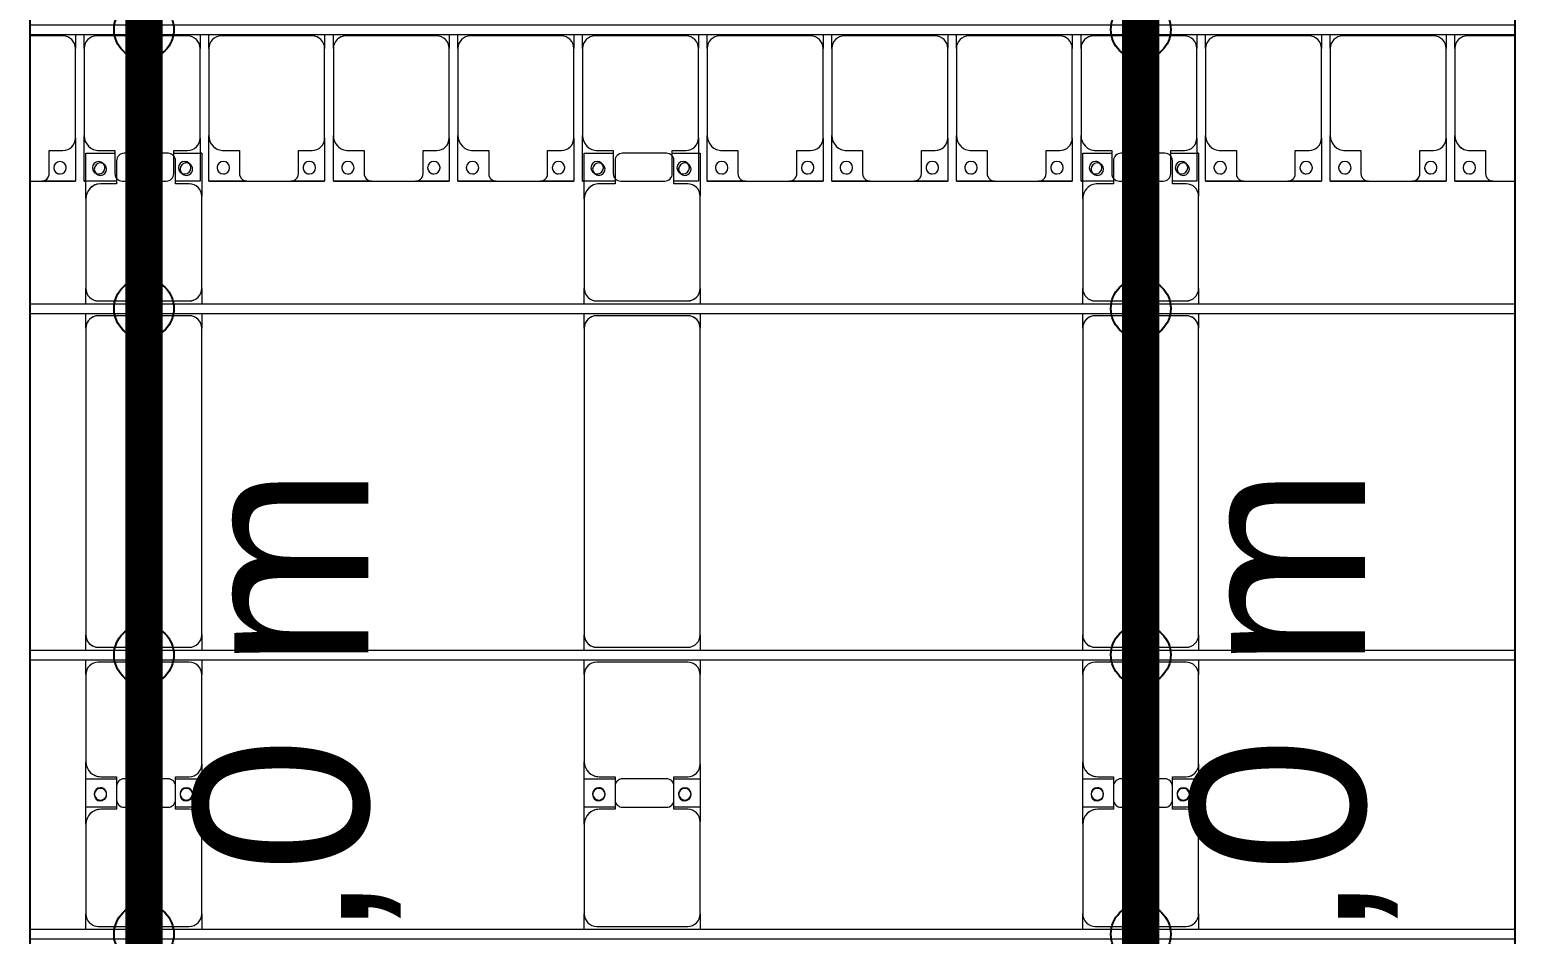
# Model space of a CAD drawing. Header units: millimetres. Extents: x -496478 to -186190, y -204059 to -87354.
# Drawn here: x -471192 to -465231, y -131054 to -127424 of the extents above; entities that cross this region are included whole.
import ezdxf

# ---------------------------------------------------------------- set-up
doc = ezdxf.new("R2010")
doc.units = ezdxf.units.MM
for name, color, linetype, lineweight in [('A-DETL-MBND', 5, 'Continuous', 9), ('A-GENM', 13, 'Continuous', 9), ('S-BEAM', 12, 'Continuous', 9)]:
    doc.layers.add(name, color=color, linetype=linetype, lineweight=lineweight)
doc.layers.add('GC-GHI CHU', color=2, linetype='Continuous')
doc.layers.add('GC-HOP 40x60 GIA CUONG', color=1, linetype='Continuous')
doc.styles.add('GC_VN', font='arial.ttf')

# ---------------------------------------------------------------- blocks, each defined once
blk = doc.blocks.new('Dầm C52 - Dầm C52-24978-BỐ TRÍ KHUNG KẾT CẤU BÈ PIN 01')
at = {"layer": 'S-BEAM', "color": 1}
for p, q in [((75389.1, 20), (81349.1, 20)), ((81349.1, -20), (75389.1, -20))]:
    blk.add_line(p, q, dxfattribs=at)
blk = doc.blocks.new('Dai phao do pin - DẢI PHAO ĐỠ PIN-V108-BỐ TRÍ KHUNG KẾT CẤU BÈ PIN 01')
at = {"layer": 'A-DETL-MBND', "color": 8}
for p, q in [((65968, 241.6), (66029.7, 241.6)), ((66389.7, 241.6), (66029.7, 241.6)), ((66389.7, 241.6), (66572.2, 241.6)), ((66457.8, 241.6), (66640.3, 241.6)), ((66457.8, 118.2), (66457.8, 241.6)), ((66572.2, 241.6), (66572.2, 118.2)), ((66990.3, 241.6), (66640.3, 241.6)), ((66990.3, 241.6), (67048, 241.6)), ((67088, 241.6), (67149.7, 241.6)), ((68380.3, 241.6), (67149.7, 241.6)), ((68380.3, 241.6), (68438, 241.6)), ((68478, 241.6), (68539.7, 241.6)), ((68899.7, 241.6), (68539.7, 241.6)), ((68899.7, 241.6), (69082.2, 241.6)), ((69082.2, 241.6), (69082.2, 125.1)), ((65979.7, 191.6), (65979.7, -173.4)), ((66449.7, 118.2), (66449.7, 181.6)), ((66580.3, 181.6), (66580.3, 118.2)), ((67040.3, -173.4), (67040.3, 191.6)), ((67099.7, 191.6), (67099.7, -173.4)), ((68430.3, -173.4), (68430.3, 191.6)), ((68489.7, 191.6), (68489.7, -173.4)), ((68959.7, 118.2), (68959.7, 181.6)), ((66542.2, 118.2), (66449.7, 118.2)), ((66457.8, 88.2), (66457.8, -88.2)), ((66580.3, 118.2), (66487.8, 118.2)), ((66572.2, -88.2), (66572.2, 88.2)), ((69052.2, 118.2), (68959.7, 118.2)), ((69082.2, -88.2), (69082.2, 88.2)), ((66449.7, -173.4), (66449.7, -118.2)), ((66449.7, -118.2), (66542.2, -118.2)), ((66457.8, -223.4), (66457.8, -118.2)), ((66487.8, -118.2), (66580.3, -118.2)), ((66572.2, -118.2), (66572.2, -223.4)), ((66580.3, -118.2), (66580.3, -173.4)), ((68959.7, -173.4), (68959.7, -118.2)), ((68959.7, -118.2), (69052.2, -118.2)), ((69082.2, -111.4), (69082.2, -223.4)), ((66029.7, -223.4), (65968, -223.4)), ((66029.7, -223.4), (66399.7, -223.4)), ((66572.2, -223.4), (66399.7, -223.4)), ((66630.3, -223.4), (66457.8, -223.4)), ((66630.3, -223.4), (66990.3, -223.4)), ((67048, -223.4), (66990.3, -223.4)), ((67149.7, -223.4), (67088, -223.4)), ((67149.7, -223.4), (68380.3, -223.4)), ((68438, -223.4), (68380.3, -223.4)), ((68539.7, -223.4), (68478, -223.4)), ((68539.7, -223.4), (68909.7, -223.4)), ((69082.2, -223.4), (68909.7, -223.4)), ((69082.2, -223.4), (69082.2, -215.4))]:
    blk.add_line(p, q, dxfattribs=at)
for centre, radius, start, end in [((66029.7, 191.6), 50, 90, 180), ((66389.7, 181.6), 60, 0, 90), ((66640.3, 181.6), 60, 90, 180), ((66990.3, 191.6), 50, 0, 90), ((67149.7, 191.6), 50, 90, 180), ((67149.7, 191.6), 50, 105, 180), ((68380.3, 191.6), 50, 0, 90), ((68380.3, 191.6), 50, 15, 90), ((68539.7, 191.6), 50, 90, 180), ((68899.7, 181.6), 60, 45, 90), ((66029.7, 191.6), 50, 135, 180), ((66389.7, 181.6), 60, 0, 45), ((66508.6, 183.2), 25, 0, 180), ((66508.6, 183.2), 25, 180, 0), ((66511.4, 183.2), 25, 0, 180), ((66511.4, 183.2), 25, 180, 0), ((66511.4, 183.2), 25, 180, 195), ((66640.3, 181.6), 60, 135, 180), ((66990.3, 191.6), 50, 0, 45), ((68539.7, 191.6), 50, 135, 180), ((68899.7, 181.6), 60, 0, 44.99134), ((68899.7, 181.6), 60, 0, 44.99134), ((69018.6, 183.2), 25, 0, 180), ((69018.6, 183.2), 25, 180, 360), ((66487.8, 88.2), 30, 90, 180), ((66542.2, 88.2), 30, 360, 90), ((69052.2, 88.2), 30, 0, 90), ((66487.8, -88.2), 30, 180, 270), ((66542.2, -88.2), 30, 270, 360), ((69052.2, -88.2), 30, 270, 0), ((69052.2, -88.2), 30, 285, 315), ((66029.7, -173.4), 50, 180, 270), ((66029.7, -173.4), 50, 180, 225), ((66399.7, -173.4), 50, 270, 0), ((66399.7, -173.4), 50, 315, 0), ((66508.6, -161.8), 25, 0, 180), ((66508.6, -161.8), 25, 180, 0), ((66511.4, -161.8), 25, 0, 180), ((66511.4, -161.8), 25, 120, 180), ((66511.4, -161.8), 25, 180, 360), ((66511.4, -161.8), 25, 75, 105), ((66508.6, -161.8), 25, 75, 90), ((66508.6, -161.8), 25, 30, 45), ((66508.6, -161.8), 25, 0, 15), ((66630.3, -173.4), 50, 180, 270), ((66630.3, -173.4), 50, 180, 225), ((66990.3, -173.4), 50, 270, 0), ((66990.3, -173.4), 50, 315, 360), ((67149.7, -173.4), 50, 180, 270), ((67149.7, -173.4), 50, 180, 270), ((68380.3, -173.4), 50, 270, 0), ((68380.3, -173.4), 50, 285, 0), ((68539.7, -173.4), 50, 180, 270), ((68539.7, -173.4), 50, 180, 225), ((68909.7, -173.4), 50, 270, 360), ((68909.7, -173.4), 50, 315, 360), ((69018.6, -161.8), 25, 0, 180), ((69018.6, -161.8), 25, 180, 0), ((69018.6, -161.8), 25, 60, 90), ((69018.6, -161.8), 25, 30, 45), ((69018.6, -161.8), 25, 0, 15)]:
    blk.add_arc(centre, radius, start, end, dxfattribs=at)
blk = doc.blocks.new('Dai phao do pin - DẢI PHAO ĐỠ PIN-V109-BỐ TRÍ KHUNG KẾT CẤU BÈ PIN 01')
at = {"layer": 'A-DETL-MBND', "color": 8}
for p, q in [((65968, 241.6), (66029.7, 241.6)), ((66389.7, 241.6), (66029.7, 241.6)), ((66389.7, 241.6), (66572.2, 241.6)), ((66457.8, 241.6), (66640.3, 241.6)), ((66457.8, 118.2), (66457.8, 241.6)), ((66572.2, 241.6), (66572.2, 118.2)), ((66990.3, 241.6), (66640.3, 241.6)), ((66990.3, 241.6), (67048, 241.6)), ((67088, 241.6), (67149.7, 241.6)), ((68380.3, 241.6), (67149.7, 241.6)), ((68380.3, 241.6), (68438, 241.6)), ((68478, 241.6), (68539.7, 241.6)), ((68899.7, 241.6), (68539.7, 241.6)), ((68899.7, 241.6), (69082.2, 241.6)), ((69082.2, 241.6), (69082.2, 125.1)), ((65979.7, 191.6), (65979.7, -173.4)), ((66449.7, 118.2), (66449.7, 181.6)), ((66580.3, 181.6), (66580.3, 118.2)), ((67040.3, -173.4), (67040.3, 191.6)), ((67099.7, 191.6), (67099.7, -173.4)), ((68430.3, -173.4), (68430.3, 191.6)), ((68489.7, 191.6), (68489.7, -173.4)), ((68959.7, 118.2), (68959.7, 181.6)), ((66542.2, 118.2), (66449.7, 118.2)), ((66457.8, 88.2), (66457.8, -88.2)), ((66580.3, 118.2), (66487.8, 118.2)), ((66572.2, -88.2), (66572.2, 88.2)), ((69052.2, 118.2), (68959.7, 118.2)), ((69082.2, -88.2), (69082.2, 88.2)), ((66449.7, -173.4), (66449.7, -118.2)), ((66449.7, -118.2), (66542.2, -118.2)), ((66457.8, -223.4), (66457.8, -118.2)), ((66487.8, -118.2), (66580.3, -118.2)), ((66572.2, -118.2), (66572.2, -223.4)), ((66580.3, -118.2), (66580.3, -173.4)), ((68959.7, -173.4), (68959.7, -118.2)), ((68959.7, -118.2), (69052.2, -118.2)), ((69082.2, -111.4), (69082.2, -223.4)), ((66029.7, -223.4), (65968, -223.4)), ((66029.7, -223.4), (66399.7, -223.4)), ((66572.2, -223.4), (66399.7, -223.4)), ((66630.3, -223.4), (66457.8, -223.4)), ((66630.3, -223.4), (66990.3, -223.4)), ((67048, -223.4), (66990.3, -223.4)), ((67149.7, -223.4), (67088, -223.4)), ((67149.7, -223.4), (68380.3, -223.4)), ((68438, -223.4), (68380.3, -223.4)), ((68539.7, -223.4), (68478, -223.4)), ((68539.7, -223.4), (68909.7, -223.4)), ((69082.2, -223.4), (68909.7, -223.4))]:
    blk.add_line(p, q, dxfattribs=at)
for centre, radius, start, end in [((66029.7, 191.6), 50, 90, 180), ((66389.7, 181.6), 60, 0, 90), ((66640.3, 181.6), 60, 90, 180), ((66990.3, 191.6), 50, 0, 90), ((67149.7, 191.6), 50, 90, 180), ((67149.7, 191.6), 50, 105, 180), ((68380.3, 191.6), 50, 0, 90), ((68380.3, 191.6), 50, 15, 90), ((68539.7, 191.6), 50, 90, 180), ((68899.7, 181.6), 60, 0, 90), ((66029.7, 191.6), 50, 135, 180), ((66389.7, 181.6), 60, 0, 45), ((66508.6, 183.2), 25, 0, 180), ((66508.6, 183.2), 25, 180, 0), ((66511.4, 183.2), 25, 0, 180), ((66511.4, 183.2), 25, 180, 0), ((66511.4, 183.2), 25, 180, 195), ((66640.3, 181.6), 60, 135, 180), ((66990.3, 191.6), 50, 0, 45), ((68539.7, 191.6), 50, 135, 180), ((68899.7, 181.6), 60, 0, 44.94969), ((69018.6, 183.2), 25, 0, 180), ((69018.6, 183.2), 25, 180, 360), ((66487.8, 88.2), 30, 90, 180), ((66542.2, 88.2), 30, 360, 90), ((69052.2, 88.2), 30, 0, 90), ((66487.8, -88.2), 30, 180, 270), ((66542.2, -88.2), 30, 270, 360), ((69052.2, -88.2), 30, 270, 0), ((69052.2, -88.2), 30, 285, 315), ((66029.7, -173.4), 50, 180, 270), ((66029.7, -173.4), 50, 180, 225), ((66399.7, -173.4), 50, 270, 0), ((66399.7, -173.4), 50, 315, 0), ((66508.6, -161.8), 25, 0, 180), ((66508.6, -161.8), 25, 180, 0), ((66511.4, -161.8), 25, 0, 180), ((66511.4, -161.8), 25, 120, 180), ((66511.4, -161.8), 25, 180, 360), ((66511.4, -161.8), 25, 75, 105), ((66508.6, -161.8), 25, 75, 90), ((66508.6, -161.8), 25, 30, 45), ((66508.6, -161.8), 25, 0, 15), ((66630.3, -173.4), 50, 180, 270), ((66630.3, -173.4), 50, 180, 225), ((66990.3, -173.4), 50, 270, 0), ((66990.3, -173.4), 50, 315, 360), ((67149.7, -173.4), 50, 180, 270), ((67149.7, -173.4), 50, 180, 270), ((68380.3, -173.4), 50, 270, 0), ((68380.3, -173.4), 50, 285, 0), ((68539.7, -173.4), 50, 180, 270), ((68539.7, -173.4), 50, 180, 225), ((68909.7, -173.4), 50, 270, 360), ((68909.7, -173.4), 50, 315, 360), ((69018.6, -161.8), 25, 0, 180), ((69018.6, -161.8), 25, 180, 0), ((69018.6, -161.8), 25, 60, 90), ((69018.6, -161.8), 25, 30, 45), ((69018.6, -161.8), 25, 0, 15)]:
    blk.add_arc(centre, radius, start, end, dxfattribs=at)
blk = doc.blocks.new('Dai phao do pin - DẢI PHAO ĐỠ PIN-V110-BỐ TRÍ KHUNG KẾT CẤU BÈ PIN 01')
at = {"layer": 'A-DETL-MBND', "color": 8}
for p, q in [((65968, 241.6), (66029.7, 241.6)), ((66389.7, 241.6), (66029.7, 241.6)), ((66389.7, 241.6), (66572.2, 241.6)), ((66457.8, 241.6), (66640.3, 241.6)), ((66457.8, 118.2), (66457.8, 241.6)), ((66572.2, 241.6), (66572.2, 118.2)), ((66990.3, 241.6), (66640.3, 241.6)), ((66990.3, 241.6), (67048, 241.6)), ((67088, 241.6), (67149.7, 241.6)), ((68380.3, 241.6), (67149.7, 241.6)), ((68380.3, 241.6), (68438, 241.6)), ((68478, 241.6), (68539.7, 241.6)), ((68899.7, 241.6), (68539.7, 241.6)), ((68899.7, 241.6), (69082.2, 241.6)), ((69082.2, 241.6), (69082.2, 125.1)), ((65979.7, 191.6), (65979.7, -173.4)), ((66449.7, 118.2), (66449.7, 181.6)), ((66580.3, 181.6), (66580.3, 118.2)), ((67040.3, -173.4), (67040.3, 191.6)), ((67099.7, 191.6), (67099.7, -173.4)), ((68430.3, -173.4), (68430.3, 191.6)), ((68489.7, 191.6), (68489.7, -173.4)), ((68959.7, 118.2), (68959.7, 181.6)), ((66542.2, 118.2), (66449.7, 118.2)), ((66457.8, 88.2), (66457.8, -88.2)), ((66580.3, 118.2), (66487.8, 118.2)), ((66572.2, -88.2), (66572.2, 88.2)), ((69052.2, 118.2), (68959.7, 118.2)), ((69082.2, -88.2), (69082.2, 88.2)), ((66449.7, -173.4), (66449.7, -118.2)), ((66449.7, -118.2), (66542.2, -118.2)), ((66457.8, -223.4), (66457.8, -118.2)), ((66487.8, -118.2), (66580.3, -118.2)), ((66572.2, -118.2), (66572.2, -223.4)), ((66580.3, -118.2), (66580.3, -173.4)), ((68959.7, -173.4), (68959.7, -118.2)), ((68959.7, -118.2), (69052.2, -118.2)), ((69082.2, -111.4), (69082.2, -223.4)), ((66029.7, -223.4), (65968, -223.4)), ((66029.7, -223.4), (66399.7, -223.4)), ((66572.2, -223.4), (66399.7, -223.4)), ((66630.3, -223.4), (66457.8, -223.4)), ((66630.3, -223.4), (66990.3, -223.4)), ((67048, -223.4), (66990.3, -223.4)), ((67149.7, -223.4), (67088, -223.4)), ((67149.7, -223.4), (68380.3, -223.4)), ((68438, -223.4), (68380.3, -223.4)), ((68539.7, -223.4), (68478, -223.4)), ((68539.7, -223.4), (68909.7, -223.4)), ((69082.2, -223.4), (68909.7, -223.4)), ((69082.2, -223.4), (69082.2, -215.4))]:
    blk.add_line(p, q, dxfattribs=at)
for centre, radius, start, end in [((66029.7, 191.6), 50, 90, 180), ((66389.7, 181.6), 60, 0, 90), ((66640.3, 181.6), 60, 90, 180), ((66990.3, 191.6), 50, 0, 90), ((67149.7, 191.6), 50, 90, 180), ((67149.7, 191.6), 50, 105, 180), ((68380.3, 191.6), 50, 0, 90), ((68380.3, 191.6), 50, 15, 90), ((68539.7, 191.6), 50, 90, 180), ((68899.7, 181.6), 60, 0, 90), ((66029.7, 191.6), 50, 135, 180), ((66389.7, 181.6), 60, 0, 45), ((66508.6, 183.2), 25, 0, 180), ((66508.6, 183.2), 25, 180, 0), ((66511.4, 183.2), 25, 0, 180), ((66511.4, 183.2), 25, 180, 0), ((66511.4, 183.2), 25, 180, 195), ((66640.3, 181.6), 60, 135, 180), ((66990.3, 191.6), 50, 0, 45), ((68539.7, 191.6), 50, 135, 180), ((68899.7, 181.6), 60, 5.35138, 44.90803), ((69018.6, 183.2), 25, 0, 180), ((69018.6, 183.2), 25, 180, 360), ((66487.8, 88.2), 30, 90, 180), ((66542.2, 88.2), 30, 360, 90), ((69052.2, 88.2), 30, 0, 90), ((66487.8, -88.2), 30, 180, 270), ((66542.2, -88.2), 30, 270, 360), ((69052.2, -88.2), 30, 270, 0), ((69052.2, -88.2), 30, 285, 315), ((66029.7, -173.4), 50, 180, 270), ((66029.7, -173.4), 50, 180, 225), ((66399.7, -173.4), 50, 270, 0), ((66399.7, -173.4), 50, 315, 0), ((66508.6, -161.8), 25, 0, 180), ((66508.6, -161.8), 25, 180, 0), ((66511.4, -161.8), 25, 0, 180), ((66511.4, -161.8), 25, 120, 180), ((66511.4, -161.8), 25, 180, 360), ((66511.4, -161.8), 25, 75, 105), ((66508.6, -161.8), 25, 75, 90), ((66508.6, -161.8), 25, 30, 45), ((66508.6, -161.8), 25, 0, 15), ((66630.3, -173.4), 50, 180, 270), ((66630.3, -173.4), 50, 180, 225), ((66990.3, -173.4), 50, 270, 0), ((66990.3, -173.4), 50, 315, 360), ((67149.7, -173.4), 50, 180, 270), ((67149.7, -173.4), 50, 180, 270), ((68380.3, -173.4), 50, 270, 0), ((68380.3, -173.4), 50, 304.4781, 0), ((68539.7, -173.4), 50, 180, 270), ((68539.7, -173.4), 50, 180, 225), ((68909.7, -173.4), 50, 270, 360), ((68909.7, -173.4), 50, 315, 360), ((69018.6, -161.8), 25, 0, 180), ((69018.6, -161.8), 25, 180, 0), ((69018.6, -161.8), 25, 60, 90), ((69018.6, -161.8), 25, 30, 45), ((69018.6, -161.8), 25, 0, 15), ((68380.3, -173.4), 50, 285, 300)]:
    blk.add_arc(centre, radius, start, end, dxfattribs=at)
blk = doc.blocks.new('Dải phao đi lại kèm đỡ invester - DẢI PHAO ĐI LẠI-24499-BỐ TRÍ KHUNG KẾT CẤU BÈ PIN 01')
at = {"layer": 'A-DETL-MBND', "color": 8}
for p, q in [((17673.4, -729.7), (17540, -729.7)), ((17723.4, -724.7), (17723.4, -779.7)), ((17758.4, -779.7), (17758.4, -724.7)), ((18173.4, -729.7), (17808.4, -729.7)), ((18223.4, -724.7), (18223.4, -779.7)), ((18258.4, -779.7), (18258.4, -724.7)), ((18673.4, -729.7), (18308.4, -729.7)), ((18723.4, -724.7), (18723.4, -779.7)), ((18758.4, -779.7), (18758.4, -724.7)), ((19173.4, -729.7), (18808.4, -729.7)), ((19223.4, -724.7), (19223.4, -779.7)), ((19258.4, -779.7), (19258.4, -724.7)), ((19673.4, -729.7), (19308.4, -729.7)), ((19723.4, -724.7), (19723.4, -779.7)), ((19758.4, -779.7), (19758.4, -724.7)), ((20173.4, -729.7), (19808.4, -729.7)), ((20223.4, -724.7), (20223.4, -779.7)), ((20258.4, -779.7), (20258.4, -724.7)), ((20673.4, -729.7), (20308.4, -729.7)), ((20723.4, -724.7), (20723.4, -779.7)), ((20758.4, -779.7), (20758.4, -724.7)), ((21173.4, -729.7), (20808.4, -729.7)), ((21223.4, -724.7), (21223.4, -779.7)), ((21258.4, -779.7), (21258.4, -724.7)), ((21673.4, -729.7), (21308.4, -729.7)), ((21723.4, -724.7), (21723.4, -779.7)), ((21758.4, -779.7), (21758.4, -724.7)), ((22173.4, -729.7), (21808.4, -729.7)), ((22223.4, -724.7), (22223.4, -779.7)), ((22258.4, -779.7), (22258.4, -724.7)), ((22673.4, -729.7), (22308.4, -729.7)), ((22723.4, -724.7), (22723.4, -779.7)), ((22758.4, -779.7), (22758.4, -724.7)), ((23173.4, -729.7), (22808.4, -729.7)), ((23223.4, -724.7), (23223.4, -779.7)), ((23258.4, -779.7), (23258.4, -724.7)), ((23500, -729.7), (23308.4, -729.7)), ((17723.4, -1139.7), (17723.4, -779.7)), ((17758.4, -779.7), (17758.4, -1129.7)), ((18223.4, -1139.7), (18223.4, -779.7)), ((18258.4, -779.7), (18258.4, -1129.7)), ((18723.4, -1139.7), (18723.4, -779.7)), ((18758.4, -779.7), (18758.4, -1129.7)), ((19223.4, -1139.7), (19223.4, -779.7)), ((19258.4, -779.7), (19258.4, -1129.7)), ((19723.4, -1139.7), (19723.4, -779.7)), ((19758.4, -779.7), (19758.4, -1129.7)), ((20223.4, -1139.7), (20223.4, -779.7)), ((20258.4, -779.7), (20258.4, -1129.7)), ((20723.4, -1139.7), (20723.4, -779.7)), ((20758.4, -779.7), (20758.4, -1129.7)), ((21223.4, -1139.7), (21223.4, -779.7)), ((21258.4, -779.7), (21258.4, -1129.7)), ((21723.4, -1139.7), (21723.4, -779.7)), ((21758.4, -779.7), (21758.4, -1129.7)), ((22223.4, -1139.7), (22223.4, -779.7)), ((22258.4, -779.7), (22258.4, -1129.7)), ((22723.4, -1139.7), (22723.4, -779.7)), ((22758.4, -779.7), (22758.4, -1129.7)), ((23223.4, -1139.7), (23223.4, -779.7)), ((23258.4, -779.7), (23258.4, -1129.7)), ((17758.4, -1312.2), (17758.4, -1129.7)), ((18258.4, -1312.2), (18258.4, -1129.7)), ((18758.4, -1312.2), (18758.4, -1129.7)), ((19258.4, -1312.2), (19258.4, -1129.7)), ((19758.4, -1312.2), (19758.4, -1129.7)), ((20258.4, -1312.2), (20258.4, -1129.7)), ((20758.4, -1312.2), (20758.4, -1129.7)), ((21258.4, -1312.2), (21258.4, -1129.7)), ((21758.4, -1312.2), (21758.4, -1129.7)), ((22258.4, -1312.2), (22258.4, -1129.7)), ((22758.4, -1312.2), (22758.4, -1129.7)), ((23258.4, -1312.2), (23258.4, -1129.7)), ((17618.2, -1282.2), (17618.2, -1189.7)), ((17618.2, -1189.7), (17673.4, -1189.7)), ((17723.4, -1139.7), (17723.4, -1312.2)), ((17818.4, -1189.7), (17881.8, -1189.7)), ((17881.8, -1189.7), (17881.8, -1282.2)), ((18118.2, -1282.2), (18118.2, -1189.7)), ((18118.2, -1189.7), (18173.4, -1189.7)), ((18223.4, -1139.7), (18223.4, -1312.2)), ((18318.4, -1189.7), (18381.8, -1189.7)), ((18381.8, -1189.7), (18381.8, -1282.2)), ((18618.2, -1282.2), (18618.2, -1189.7)), ((18618.2, -1189.7), (18673.4, -1189.7)), ((18723.4, -1139.7), (18723.4, -1312.2)), ((18818.4, -1189.7), (18881.8, -1189.7)), ((18881.8, -1189.7), (18881.8, -1282.2)), ((19118.2, -1282.2), (19118.2, -1189.7)), ((19118.2, -1189.7), (19173.4, -1189.7)), ((19223.4, -1139.7), (19223.4, -1312.2)), ((19318.4, -1189.7), (19381.8, -1189.7)), ((19381.8, -1189.7), (19381.8, -1282.2)), ((19618.2, -1282.2), (19618.2, -1189.7)), ((19618.2, -1189.7), (19673.4, -1189.7)), ((19723.4, -1139.7), (19723.4, -1312.2)), ((19818.4, -1189.7), (19881.8, -1189.7)), ((19881.8, -1189.7), (19881.8, -1282.2)), ((20118.2, -1282.2), (20118.2, -1189.7)), ((20118.2, -1189.7), (20173.4, -1189.7)), ((20223.4, -1139.7), (20223.4, -1312.2)), ((20318.4, -1189.7), (20381.8, -1189.7)), ((20381.8, -1189.7), (20381.8, -1282.2)), ((20618.2, -1282.2), (20618.2, -1189.7)), ((20618.2, -1189.7), (20673.4, -1189.7)), ((20723.4, -1139.7), (20723.4, -1312.2)), ((20818.4, -1189.7), (20881.8, -1189.7)), ((20881.8, -1189.7), (20881.8, -1282.2)), ((21118.2, -1282.2), (21118.2, -1189.7)), ((21118.2, -1189.7), (21173.4, -1189.7)), ((21223.4, -1139.7), (21223.4, -1312.2)), ((21318.4, -1189.7), (21381.8, -1189.7)), ((21381.8, -1189.7), (21381.8, -1282.2)), ((21618.2, -1282.2), (21618.2, -1189.7)), ((21618.2, -1189.7), (21673.4, -1189.7)), ((21723.4, -1139.7), (21723.4, -1312.2)), ((21818.4, -1189.7), (21881.8, -1189.7)), ((21881.8, -1189.7), (21881.8, -1282.2)), ((22118.2, -1282.2), (22118.2, -1189.7)), ((22118.2, -1189.7), (22173.4, -1189.7)), ((22223.4, -1139.7), (22223.4, -1312.2)), ((22318.4, -1189.7), (22381.8, -1189.7)), ((22381.8, -1189.7), (22381.8, -1282.2)), ((22618.2, -1282.2), (22618.2, -1189.7)), ((22618.2, -1189.7), (22673.4, -1189.7)), ((22723.4, -1139.7), (22723.4, -1312.2)), ((22818.4, -1189.7), (22881.8, -1189.7)), ((22881.8, -1189.7), (22881.8, -1282.2)), ((23118.2, -1282.2), (23118.2, -1189.7)), ((23118.2, -1189.7), (23173.4, -1189.7)), ((23223.4, -1139.7), (23223.4, -1312.2)), ((23318.4, -1189.7), (23381.8, -1189.7)), ((23381.8, -1189.7), (23381.8, -1282.2)), ((17540, -1312.2), (17588.2, -1312.2)), ((17723.4, -1312.2), (17588.2, -1312.2)), ((17588.2, -1312.2), (17723.4, -1312.2)), ((17888.6, -1312.2), (17758.4, -1312.2)), ((17758.4, -1312.2), (17766.6, -1312.2)), ((17911.8, -1312.2), (18088.2, -1312.2)), ((18223.4, -1312.2), (18125.1, -1312.2)), ((18411.8, -1312.2), (18258.4, -1312.2)), ((18258.4, -1312.2), (18411.8, -1312.2)), ((18411.8, -1312.2), (18588.2, -1312.2)), ((18723.4, -1312.2), (18588.2, -1312.2)), ((18588.2, -1312.2), (18723.4, -1312.2)), ((18911.8, -1312.2), (18758.4, -1312.2)), ((18758.4, -1312.2), (18911.8, -1312.2)), ((18911.8, -1312.2), (19088.2, -1312.2)), ((19223.4, -1312.2), (19088.2, -1312.2)), ((19088.2, -1312.2), (19223.4, -1312.2)), ((19411.8, -1312.2), (19258.4, -1312.2)), ((19258.4, -1312.2), (19411.8, -1312.2)), ((19411.8, -1312.2), (19588.2, -1312.2)), ((19723.4, -1312.2), (19588.2, -1312.2)), ((19588.2, -1312.2), (19723.4, -1312.2)), ((19888.6, -1312.2), (19758.4, -1312.2)), ((19758.4, -1312.2), (19766.6, -1312.2)), ((19911.8, -1312.2), (20088.2, -1312.2)), ((20223.4, -1312.2), (20125.1, -1312.2)), ((20411.8, -1312.2), (20258.4, -1312.2)), ((20258.4, -1312.2), (20411.8, -1312.2)), ((20411.8, -1312.2), (20588.2, -1312.2)), ((20723.4, -1312.2), (20588.2, -1312.2)), ((20588.2, -1312.2), (20723.4, -1312.2)), ((20911.8, -1312.2), (20758.4, -1312.2)), ((20758.4, -1312.2), (20911.8, -1312.2)), ((20911.8, -1312.2), (21088.2, -1312.2)), ((21223.4, -1312.2), (21088.2, -1312.2)), ((21088.2, -1312.2), (21223.4, -1312.2)), ((21411.8, -1312.2), (21258.4, -1312.2)), ((21258.4, -1312.2), (21411.8, -1312.2)), ((21411.8, -1312.2), (21588.2, -1312.2)), ((21723.4, -1312.2), (21588.2, -1312.2)), ((21588.2, -1312.2), (21723.4, -1312.2)), ((21888.6, -1312.2), (21758.4, -1312.2)), ((21758.4, -1312.2), (21766.6, -1312.2)), ((21911.8, -1312.2), (22088.2, -1312.2)), ((22223.4, -1312.2), (22125.1, -1312.2)), ((22411.8, -1312.2), (22258.4, -1312.2)), ((22258.4, -1312.2), (22411.8, -1312.2)), ((22411.8, -1312.2), (22588.2, -1312.2)), ((22723.4, -1312.2), (22588.2, -1312.2)), ((22588.2, -1312.2), (22723.4, -1312.2)), ((22911.8, -1312.2), (22758.4, -1312.2)), ((22758.4, -1312.2), (22911.8, -1312.2)), ((22911.8, -1312.2), (23088.2, -1312.2)), ((23223.4, -1312.2), (23088.2, -1312.2)), ((23088.2, -1312.2), (23223.4, -1312.2)), ((23411.8, -1312.2), (23258.4, -1312.2)), ((23258.4, -1312.2), (23411.8, -1312.2)), ((23411.8, -1312.2), (23500, -1312.2))]:
    blk.add_line(p, q, dxfattribs=at)
for centre, radius, start, end in [((17673.4, -779.7), 50, 0, 90), ((17673.4, -779.7), 50, 45, 90), ((17808.4, -779.7), 50, 90, 180), ((17808.4, -779.7), 50, 90, 135), ((18173.4, -779.7), 50, 360, 90), ((18173.4, -779.7), 50, 45, 90), ((18308.4, -779.7), 50, 90, 180), ((18308.4, -779.7), 50, 90, 135), ((18673.4, -779.7), 50, 0, 90), ((18673.4, -779.7), 50, 45, 90), ((18808.4, -779.7), 50, 90, 180), ((18808.4, -779.7), 50, 90, 135), ((19173.4, -779.7), 50, 0, 90), ((19173.4, -779.7), 50, 45, 90), ((19308.4, -779.7), 50, 90, 180), ((19308.4, -779.7), 50, 90, 135), ((19673.4, -779.7), 50, 0, 90), ((19673.4, -779.7), 50, 45, 90), ((19808.4, -779.7), 50, 90, 180), ((19808.4, -779.7), 50, 90, 135), ((20173.4, -779.7), 50, 360, 90), ((20173.4, -779.7), 50, 45, 90), ((20308.4, -779.7), 50, 90, 180), ((20308.4, -779.7), 50, 90, 135), ((20673.4, -779.7), 50, 360, 90), ((20673.4, -779.7), 50, 45, 90), ((20808.4, -779.7), 50, 90, 180), ((20808.4, -779.7), 50, 90, 135), ((21173.4, -779.7), 50, 360, 90), ((21173.4, -779.7), 50, 45, 90), ((21308.4, -779.7), 50, 90, 180), ((21308.4, -779.7), 50, 90, 135), ((21673.4, -779.7), 50, 0, 90), ((21673.4, -779.7), 50, 45, 90), ((21808.4, -779.7), 50, 90, 180), ((21808.4, -779.7), 50, 90, 135), ((22173.4, -779.7), 50, 360, 90), ((22173.4, -779.7), 50, 45, 90), ((22308.4, -779.7), 50, 90, 180), ((22308.4, -779.7), 50, 90, 135), ((22673.4, -779.7), 50, 0, 90), ((22673.4, -779.7), 50, 45, 90), ((22808.4, -779.7), 50, 90, 180), ((22808.4, -779.7), 50, 90, 135), ((23173.4, -779.7), 50, 360, 90), ((23173.4, -779.7), 50, 45, 90), ((23308.4, -779.7), 50, 90, 180), ((23308.4, -779.7), 50, 90, 135), ((17818.4, -1129.7), 60, 180, 270), ((18318.4, -1129.7), 60, 180, 270), ((18818.4, -1129.7), 60, 180, 270), ((19318.4, -1129.7), 60, 180, 270), ((19818.4, -1129.7), 60, 180, 270), ((20318.4, -1129.7), 60, 180, 270), ((20818.4, -1129.7), 60, 180, 270), ((21318.4, -1129.7), 60, 180, 270), ((21818.4, -1129.7), 60, 180, 270), ((22318.4, -1129.7), 60, 180, 270), ((22818.4, -1129.7), 60, 180, 270), ((23318.4, -1129.7), 60, 180, 270), ((17673.4, -1139.7), 50, 270, 360), ((17673.4, -1139.7), 50, 270, 315), ((17818.4, -1129.7), 60, 225, 270), ((18173.4, -1139.7), 50, 270, 0), ((18173.4, -1139.7), 50, 270, 315), ((18318.4, -1129.7), 60, 225, 270), ((18673.4, -1139.7), 50, 270, 0), ((18673.4, -1139.7), 50, 270, 315), ((18818.4, -1129.7), 60, 225, 270), ((19173.4, -1139.7), 50, 270, 360), ((19173.4, -1139.7), 50, 270, 315), ((19318.4, -1129.7), 60, 225, 270), ((19673.4, -1139.7), 50, 270, 360), ((19673.4, -1139.7), 50, 270, 315), ((19818.4, -1129.7), 60, 225, 270), ((20173.4, -1139.7), 50, 270, 360), ((20173.4, -1139.7), 50, 270, 315), ((20318.4, -1129.7), 60, 225, 270), ((20673.4, -1139.7), 50, 270, 360), ((20673.4, -1139.7), 50, 270, 315), ((20818.4, -1129.7), 60, 225, 270), ((21173.4, -1139.7), 50, 270, 360), ((21173.4, -1139.7), 50, 270, 315), ((21318.4, -1129.7), 60, 225, 270), ((21673.4, -1139.7), 50, 270, 360), ((21673.4, -1139.7), 50, 270, 315), ((21818.4, -1129.7), 60, 225, 270), ((22173.4, -1139.7), 50, 270, 360), ((22173.4, -1139.7), 50, 270, 315), ((22318.4, -1129.7), 60, 225, 270), ((22673.4, -1139.7), 50, 270, 360), ((22673.4, -1139.7), 50, 270, 315), ((22818.4, -1129.7), 60, 225, 270), ((23173.4, -1139.7), 50, 270, 360), ((23173.4, -1139.7), 50, 270, 315), ((23318.4, -1129.7), 60, 225, 270), ((17661.8, -1258.6), 25, 90, 270), ((17661.8, -1258.6), 25, 270, 90), ((17816.8, -1258.6), 25, 90, 270), ((17816.8, -1258.6), 25, 270, 90), ((18161.8, -1258.6), 25, 90, 270), ((18161.8, -1258.6), 25, 270, 90), ((18316.8, -1258.6), 25, 90, 270), ((18316.8, -1258.6), 25, 270, 90), ((18661.8, -1258.6), 25, 90, 270), ((18661.8, -1258.6), 25, 270, 90), ((18816.8, -1258.6), 25, 90, 270), ((18816.8, -1258.6), 25, 270, 90), ((19161.8, -1258.6), 25, 90, 270), ((19161.8, -1258.6), 25, 270, 90), ((19316.8, -1258.6), 25, 90, 270), ((19316.8, -1258.6), 25, 270, 90), ((19661.8, -1258.6), 25, 90, 270), ((19661.8, -1258.6), 25, 270, 90), ((19816.8, -1258.6), 25, 90, 270), ((19816.8, -1258.6), 25, 270, 90), ((20161.8, -1258.6), 25, 90, 270), ((20161.8, -1258.6), 25, 270, 90), ((20316.8, -1258.6), 25, 90, 270), ((20316.8, -1258.6), 25, 270, 90), ((20661.8, -1258.6), 25, 90, 270), ((20661.8, -1258.6), 25, 270, 90), ((20816.8, -1258.6), 25, 90, 270), ((20816.8, -1258.6), 25, 270, 90), ((21161.8, -1258.6), 25, 90, 270), ((21161.8, -1258.6), 25, 270, 90), ((21316.8, -1258.6), 25, 90, 270), ((21316.8, -1258.6), 25, 270, 90), ((21661.8, -1258.6), 25, 90, 270), ((21661.8, -1258.6), 25, 270, 90), ((21816.8, -1258.6), 25, 90, 270), ((21816.8, -1258.6), 25, 45, 90), ((21816.8, -1258.6), 25, 315.0257, 44.97253), ((22161.8, -1258.6), 25, 90, 270), ((22161.8, -1258.6), 25, 270, 90), ((22316.8, -1258.6), 25, 90, 270), ((22316.8, -1258.6), 25, 270, 90), ((22661.8, -1258.6), 25, 90, 270), ((22661.8, -1258.6), 25, 270, 90), ((22816.8, -1258.6), 25, 90, 270), ((22816.8, -1258.6), 25, 270, 90), ((23161.8, -1258.6), 25, 90, 270), ((23161.8, -1258.6), 25, 270, 90), ((23316.8, -1258.6), 25, 90, 270), ((23316.8, -1258.6), 25, 270, 90), ((17588.2, -1282.2), 30, 270, 0), ((17588.2, -1282.2), 30, 270, 345), ((17588.2, -1282.2), 30, 270, 285), ((17588.2, -1282.2), 30, 270, 285), ((17588.2, -1282.2), 30, 315, 330), ((17588.2, -1282.2), 30, 315, 330), ((17661.8, -1258.6), 25, 165, 270), ((17661.8, -1258.6), 25, 360, 15), ((17816.8, -1258.6), 25, 270, 285), ((17911.8, -1282.2), 30, 180, 270), ((17911.8, -1282.2), 30, 195, 225), ((18088.2, -1282.2), 30, 270, 0), ((18161.8, -1258.6), 25, 240, 270), ((18161.8, -1258.6), 25, 360, 15), ((18316.8, -1258.6), 25, 165, 180), ((18316.8, -1258.6), 25, 270, 285), ((18411.8, -1282.2), 30, 180, 270), ((18411.8, -1282.2), 30, 195, 270), ((18411.8, -1282.2), 30, 255, 270), ((18411.8, -1282.2), 30, 255, 270), ((18588.2, -1282.2), 30, 270, 360), ((18588.2, -1282.2), 30, 270, 345), ((18588.2, -1282.2), 30, 270, 285), ((18588.2, -1282.2), 30, 270, 285), ((18588.2, -1282.2), 30, 315, 330), ((18588.2, -1282.2), 30, 315, 330), ((18661.8, -1258.6), 25, 165, 270), ((18661.8, -1258.6), 25, 0, 15), ((18816.8, -1258.6), 25, 165, 180), ((18816.8, -1258.6), 25, 270, 285), ((18911.8, -1282.2), 30, 180, 270), ((18911.8, -1282.2), 30, 195, 270), ((18911.8, -1282.2), 30, 255, 270), ((18911.8, -1282.2), 30, 255, 270), ((19088.2, -1282.2), 30, 270, 360), ((19088.2, -1282.2), 30, 270, 345), ((19088.2, -1282.2), 30, 270, 285), ((19088.2, -1282.2), 30, 270, 285), ((19088.2, -1282.2), 30, 315, 330), ((19088.2, -1282.2), 30, 315, 330), ((19161.8, -1258.6), 25, 165, 270), ((19161.8, -1258.6), 25, 0, 15), ((19316.8, -1258.6), 25, 165, 180), ((19316.8, -1258.6), 25, 270, 285), ((19411.8, -1282.2), 30, 180, 270), ((19411.8, -1282.2), 30, 195, 270), ((19411.8, -1282.2), 30, 255, 270), ((19411.8, -1282.2), 30, 255, 270), ((19588.2, -1282.2), 30, 270, 360), ((19588.2, -1282.2), 30, 270, 345), ((19588.2, -1282.2), 30, 270, 285), ((19588.2, -1282.2), 30, 270, 285), ((19588.2, -1282.2), 30, 315, 330), ((19588.2, -1282.2), 30, 315, 330), ((19661.8, -1258.6), 25, 165, 270), ((19661.8, -1258.6), 25, 360, 15), ((19816.8, -1258.6), 25, 270, 285), ((19911.8, -1282.2), 30, 180, 270), ((19911.8, -1282.2), 30, 195, 225), ((20088.2, -1282.2), 30, 270, 0), ((20161.8, -1258.6), 25, 240, 270), ((20161.8, -1258.6), 25, 0, 15), ((20316.8, -1258.6), 25, 165, 180), ((20316.8, -1258.6), 25, 270, 285), ((20411.8, -1282.2), 30, 180, 270), ((20411.8, -1282.2), 30, 195, 270), ((20411.8, -1282.2), 30, 255, 270), ((20411.8, -1282.2), 30, 255, 270), ((20588.2, -1282.2), 30, 270, 360), ((20588.2, -1282.2), 30, 270, 345), ((20588.2, -1282.2), 30, 270, 285), ((20588.2, -1282.2), 30, 270, 285), ((20588.2, -1282.2), 30, 315, 330), ((20588.2, -1282.2), 30, 315, 330), ((20661.8, -1258.6), 25, 165, 270), ((20661.8, -1258.6), 25, 0, 15), ((20816.8, -1258.6), 25, 165, 180), ((20816.8, -1258.6), 25, 270, 285), ((20911.8, -1282.2), 30, 180, 270), ((20911.8, -1282.2), 30, 195, 270), ((20911.8, -1282.2), 30, 255, 270), ((20911.8, -1282.2), 30, 255, 270), ((21088.2, -1282.2), 30, 270, 0), ((21088.2, -1282.2), 30, 270, 345), ((21088.2, -1282.2), 30, 270, 285), ((21088.2, -1282.2), 30, 270, 285), ((21088.2, -1282.2), 30, 315, 330), ((21088.2, -1282.2), 30, 315, 330), ((21161.8, -1258.6), 25, 165, 270), ((21161.8, -1258.6), 25, 0, 15), ((21316.8, -1258.6), 25, 165, 180), ((21316.8, -1258.6), 25, 270, 285), ((21411.8, -1282.2), 30, 180, 270), ((21411.8, -1282.2), 30, 195, 270), ((21411.8, -1282.2), 30, 255, 270), ((21411.8, -1282.2), 30, 255, 270), ((21588.2, -1282.2), 30, 270, 0), ((21588.2, -1282.2), 30, 270, 345), ((21588.2, -1282.2), 30, 270, 285), ((21588.2, -1282.2), 30, 270, 285), ((21588.2, -1282.2), 30, 315, 330), ((21588.2, -1282.2), 30, 315, 330), ((21661.8, -1258.6), 25, 165, 270), ((21661.8, -1258.6), 25, 0, 15), ((21816.8, -1258.6), 25, 270, 315), ((21816.8, -1258.6), 25, 270, 285), ((21911.8, -1282.2), 30, 180, 270), ((21911.8, -1282.2), 30, 195, 225), ((22088.2, -1282.2), 30, 270, 360), ((22161.8, -1258.6), 25, 240, 270), ((22161.8, -1258.6), 25, 360, 15), ((22316.8, -1258.6), 25, 165, 180), ((22316.8, -1258.6), 25, 270, 285), ((22411.8, -1282.2), 30, 180, 270), ((22411.8, -1282.2), 30, 195, 270), ((22411.8, -1282.2), 30, 255, 270), ((22411.8, -1282.2), 30, 255, 270), ((22588.2, -1282.2), 30, 270, 0), ((22588.2, -1282.2), 30, 270, 345), ((22588.2, -1282.2), 30, 270, 285), ((22588.2, -1282.2), 30, 270, 285), ((22588.2, -1282.2), 30, 315, 330), ((22588.2, -1282.2), 30, 315, 330), ((22661.8, -1258.6), 25, 165, 270), ((22661.8, -1258.6), 25, 0, 15), ((22816.8, -1258.6), 25, 165, 180), ((22816.8, -1258.6), 25, 270, 285), ((22911.8, -1282.2), 30, 180, 270), ((22911.8, -1282.2), 30, 195, 270), ((22911.8, -1282.2), 30, 255, 270), ((22911.8, -1282.2), 30, 255, 270), ((23088.2, -1282.2), 30, 270, 0), ((23088.2, -1282.2), 30, 270, 345), ((23088.2, -1282.2), 30, 270, 285), ((23088.2, -1282.2), 30, 270, 285), ((23088.2, -1282.2), 30, 315, 330), ((23088.2, -1282.2), 30, 315, 330), ((23161.8, -1258.6), 25, 165, 270), ((23161.8, -1258.6), 25, 0, 15), ((23316.8, -1258.6), 25, 165, 180), ((23316.8, -1258.6), 25, 270, 285), ((23411.8, -1282.2), 30, 180, 270), ((23411.8, -1282.2), 30, 195, 270), ((23411.8, -1282.2), 30, 255, 270), ((23411.8, -1282.2), 30, 255, 270)]:
    blk.add_arc(centre, radius, start, end, dxfattribs=at)
blk = doc.blocks.new('Dầm C52 - Hộp 40x60-25785-BỐ TRÍ KHUNG KẾT CẤU BÈ PIN 01')
at = {"layer": 'S-BEAM', "color": 3, "lineweight": 25}
blk.add_line((-44702.3, 20), (44702.3, 20), dxfattribs=at)
blk = doc.blocks.new('Dầm C52 - Hộp 40x60-25870-BỐ TRÍ KHUNG KẾT CẤU BÈ PIN 01')
at = {"layer": 'S-BEAM', "color": 3, "lineweight": 25}
blk.add_line((37172.3, -20), (-37172.3, -20), dxfattribs=at)
blk = doc.blocks.new('HOBANMONG_BEPIN 1_rvt-1-BỐ TRÍ KHUNG KẾT CẤU BÈ PIN 01')
at = {"layer": 'A-GENM', "lineweight": 9}
for name, p, rotation in [('Dải phao đi lại kèm đỡ invester - DẢI PHAO ĐI LẠI-24499-BỐ TRÍ KHUNG KẾT CẤU BÈ PIN 01', (-488732.3, -126719.6), 0.0007586099545854), ('Dai phao do pin - DẢI PHAO ĐỠ PIN-V110-BỐ TRÍ KHUNG KẾT CẤU BÈ PIN 01', (-470724.5, -197002.1), 90.00075860989342), ('Dai phao do pin - DẢI PHAO ĐỠ PIN-V109-BỐ TRÍ KHUNG KẾT CẤU BÈ PIN 01', (-468724.5, -197002.1), 90.00075860989342), ('Dai phao do pin - DẢI PHAO ĐỠ PIN-V108-BỐ TRÍ KHUNG KẾT CẤU BÈ PIN 01', (-466724.5, -197002.1), 90.00075860989342)]:
    blk.add_blockref(name, p, dxfattribs=dict(at, rotation=rotation))
at = {"layer": 'S-BEAM', "lineweight": 9}
for name, p, rotation in [('Dầm C52 - Hộp 40x60-25785-BỐ TRÍ KHUNG KẾT CẤU BÈ PIN 01', (-465211.9, -155049.4), 90.00075860989166), ('Dầm C52 - Hộp 40x60-25870-BỐ TRÍ KHUNG KẾT CẤU BÈ PIN 01', (-471211.8, -162579.5), 90.00075860989166), ('Dầm C52 - Dầm C52-24978-BỐ TRÍ KHUNG KẾT CẤU BÈ PIN 01', (-389843.1, -127423), 180.0007586094741), ('Dầm C52 - Dầm C52-24978-BỐ TRÍ KHUNG KẾT CẤU BÈ PIN 01', (-389843.1, -128543), 180.0007586094741), ('Dầm C52 - Dầm C52-24978-BỐ TRÍ KHUNG KẾT CẤU BÈ PIN 01', (-389843.1, -129933), 180.0007586094741), ('Dầm C52 - Dầm C52-24978-BỐ TRÍ KHUNG KẾT CẤU BÈ PIN 01', (-389843.1, -131053), 180.0007586094741)]:
    blk.add_blockref(name, p, dxfattribs=dict(at, rotation=rotation))

msp = doc.modelspace()

# ---------------------------------------------------------------- linework, layer by layer
at = {"layer": 'GC-HOP 40x60 GIA CUONG', "const_width": 150}
for points in [[(-470734, -140933), (-470734, -125933)], [(-466734, -140933), (-466734, -125933)]]:
    msp.add_lwpolyline(points, dxfattribs=at)
at = {"layer": 'GC-HOP 40x60 GIA CUONG'}
for centre in [(-470734, -127423), (-466734, -127423), (-470734, -128543), (-466734, -128543), (-470734, -129933), (-466734, -129933), (-470734, -131053), (-466734, -131053)]:
    msp.add_circle(centre, 120, dxfattribs=at)

# ---------------------------------------------------------------- block references
at = {"lineweight": 5}
msp.add_blockref('HOBANMONG_BEPIN 1_rvt-1-BỐ TRÍ KHUNG KẾT CẤU BÈ PIN 01', (0, 0), dxfattribs=at)

# ---------------------------------------------------------------- texts
at = {"layer": 'GC-GHI CHU', "style": 'GC_VN'}
for s, p in [('B1-44: 1×15,0 m', (-469834, -136433)), ('B1-45: 1×15,0 m', (-465834, -136433))]:
    msp.add_text(s, height=700, rotation=90, dxfattribs=at).set_placement(p)

doc.saveas('drawing.dxf')
